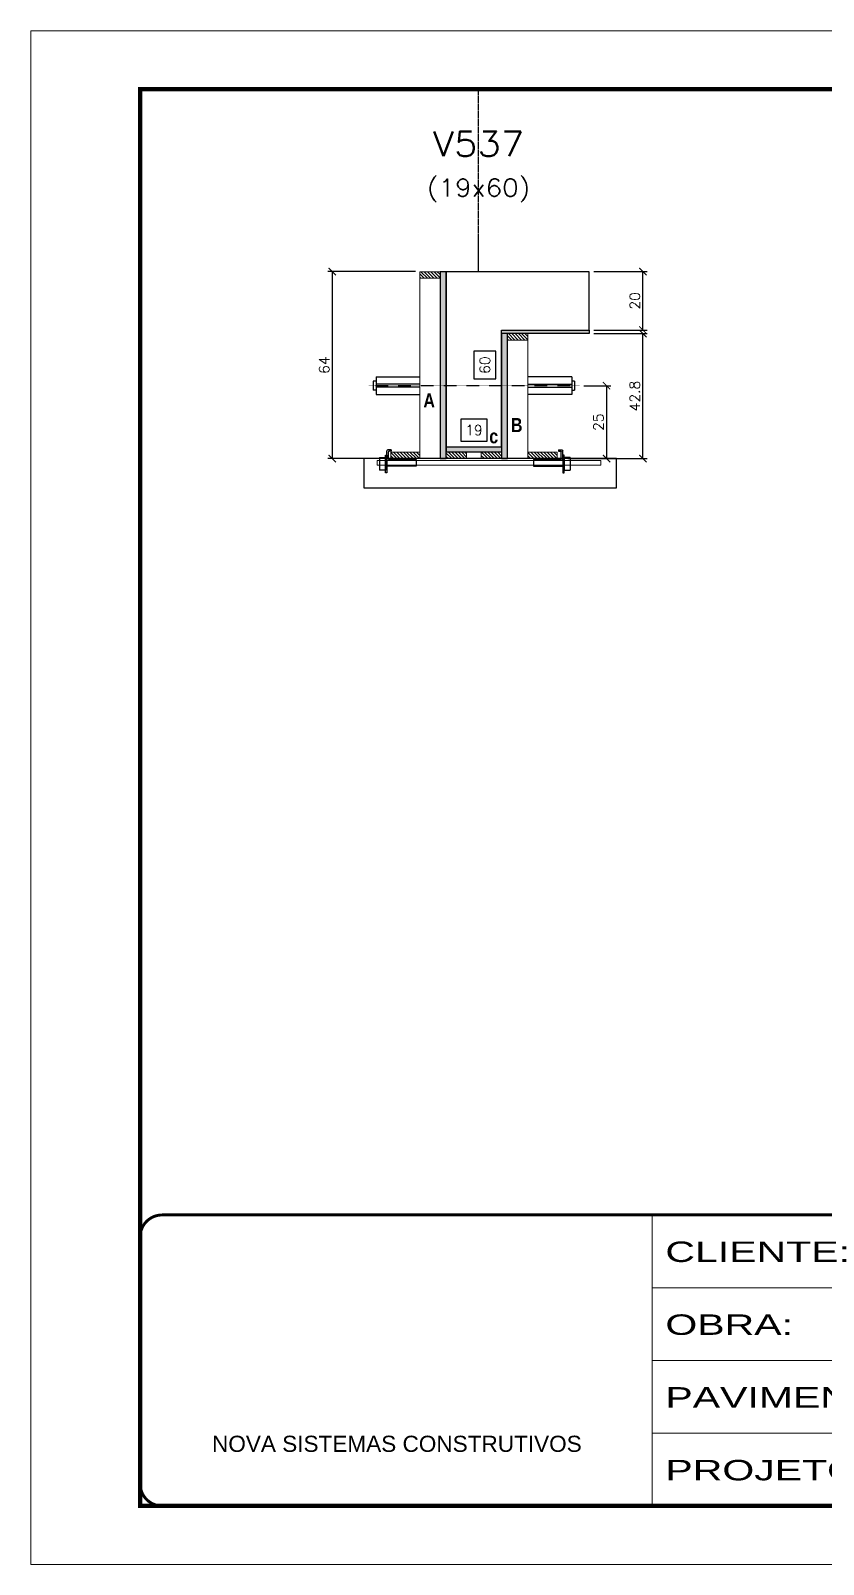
# Model space of a CAD drawing. Extents: x -21493 to -15213, y -12134 to 11887.
# Drawn here: x -16738 to -16196, y 500 to 1550 of the extents above; entities that cross this region are included whole.
import ezdxf
from ezdxf.enums import TextEntityAlignment as Align

# ---------------------------------------------------------------- set-up
doc = ezdxf.new("R2010")
doc.units = 0
for name, pattern in [('CONTINUO', [0]), ('DASHED', [0.75, 0.5, -0.25]), ('HIDDEN', [0.375, 0.25, -0.125])]:
    doc.linetypes.add(name, pattern=pattern)
for name, color, linetype in [('barrote', 251, 'Continuous'), ('COTA', 241, 'Continuous'), ('Cota Seção (2x)', 4, 'Continuous'), ('detalhes', 4, 'Continuous'), ('Painéis', 200, 'Continuous'), ('presilha', 1, 'Continuous'), ('TENSOR', 3, 'Continuous'), ('Texto de Titulo', 7, 'Continuous'), ('Texto Qtd Sarr', 242, 'Continuous')]:
    doc.layers.add(name, color=color, linetype=linetype)
for name, color, linetype, lineweight in [('CONCRETO', 251, 'Continuous', 25), ('Folhas', 255, 'Continuous', 9), ('Hachura', 251, 'Continuous', 9), ('Madeira', 126, 'Continuous', 18), ('SARRAFO DE PRESSAO', 251, 'DASHED', 9), ('SCO-___-LAJ', 2, 'Continuous', 0), ('Texto Seção', 7, 'Continuous', 15)]:
    doc.layers.add(name, color=color, linetype=linetype, lineweight=lineweight)
doc.styles.add('ARIAL', font='arial.ttf')
doc.styles.add('Romans', font='romans.shx')
doc.styles.add('TECNICA', font='techb___.ttf', dxfattribs={"height": 10})
doc.styles.add('Tecnologia', font='')
doc.styles.get('Tecnologia').set_extended_font_data('Forgotten Futurist')
doc.dimstyles.new('Cota Seção (2x)', dxfattribs={"dimtxt": 7, "dimasz": 5, "dimexe": 3, "dimexo": 3, "dimgap": 2, "dimtad": 3, "dimdec": 1, "dimlfac": 0.5, "dimzin": 12, "dimdsep": 46, "dimtxsty": 'Romans', "dimblk": 'ARCHTICK', "dimcen": 0, "dimclrd": 4, "dimclre": 4, "dimclrt": 1, "dimadec": 1, "dimazin": 3, "dimtfac": 1, "dimtdec": 1, "dimtmove": 0, "dimatfit": 3, "dimldrblk": 'OBLIQUE', "dimfxl": 1, "dimtolj": 1, "dimtzin": 12, "dimarcsym": 0})
doc.dimstyles.new('Cota Seção interna', dxfattribs={"dimtxt": 7, "dimasz": 6, "dimexe": 0.18, "dimexo": 2, "dimgap": -4, "dimtad": 3, "dimdec": 1, "dimlfac": 0.5, "dimzin": 12, "dimdsep": 46, "dimtxsty": 'Romans', "dimblk": 'ARCHTICK', "dimcen": 0.09, "dimse1": 1, "dimse2": 1, "dimsd1": 1, "dimsd2": 1, "dimclrd": 180, "dimclre": 5, "dimclrt": 1, "dimadec": 0, "dimazin": 3, "dimtfac": 1, "dimtdec": 1, "dimtofl": 0, "dimtmove": 0, "dimatfit": 3, "dimldrblk": 'ARCHTICK', "dimfxl": 1, "dimtolj": 1, "dimtzin": 0, "dimarcsym": 0})

# ---------------------------------------------------------------- blocks, each defined once
blk = doc.blocks.new('titulo1')
at = {"layer": 'Defpoints', "color": 252, "linetype": 'HIDDEN', "ltscale": 2}
blk.add_line((0, 0), (0, 125), dxfattribs=at)
at = {"layer": 'Defpoints', "style": 'Romans', "oblique": 15}
blk.add_attdef('FOLHA', text='', height=10, dxfattribs=at).set_placement((0, 15.6), align=Align.MIDDLE_CENTER)
at = {"layer": 'Texto Qtd Sarr', "color": 3, "style": 'Romans', "oblique": 15}
for tag, height, p in [('TITULO', 17, (0, 71.4)), ('SEÇÃO', 12, (0, 41.5))]:
    blk.add_attdef(tag, text='', height=height, dxfattribs=at).set_placement(p, align=Align.MIDDLE_CENTER)
blk = doc.blocks.new('_ArchTick')
at = {"color": 0, "linetype": 'ByBlock', "const_width": 0.15}
blk.add_lwpolyline([(-0.5, -0.5), (0.5, 0.5)], dxfattribs=at)
blk = doc.blocks.new('*D355')
at = {"layer": 'COTA', "color": 4, "lineweight": -2, "transparency": 16777216}
for p, q in [((-16352.8, 1342.7), (-16316.1, 1342.7)), ((-16319.1, 1257.1), (-16319.1, 1342.7)), ((-16370.4, 1257.1), (-16316.1, 1257.1))]:
    blk.add_line(p, q, dxfattribs=at)
at = {"layer": 'Defpoints', "color": 0, "transparency": 16777216}
for p in [(-16355.8, 1342.7), (-16319.1, 1342.7), (-16373.4, 1257.1)]:
    blk.add_point(p, dxfattribs=at)
at = {"layer": 'COTA', "color": 4, "lineweight": -2, "transparency": 16777216, "xscale": 5, "yscale": 5, "zscale": 5}
for p, rotation in [((-16319.1, 1342.7), 90), ((-16319.1, 1257.1), 270)]:
    blk.add_blockref('_ArchTick', p, dxfattribs=dict(at, rotation=rotation))
at = {"layer": 'COTA', "color": 1, "transparency": 16777216, "insert": (-16324.6, 1299.9), "char_height": 7, "attachment_point": 5, "rotation": 90, "style": 'Romans'}
blk.add_mtext('\\A1;42.8', dxfattribs=at)
blk = doc.blocks.new('_Oblique')
at = {"color": 0, "linetype": 'ByBlock', "lineweight": -2}
blk.add_line((-0.5, -0.5), (0.5, 0.5), dxfattribs=at)
blk = doc.blocks.new('*D356')
at = {"layer": 'COTA', "color": 4, "lineweight": -2, "transparency": 16777216}
for p, q in [((-16352.8, 1385.1), (-16316.1, 1385.1)), ((-16319.1, 1345.1), (-16319.1, 1385.1)), ((-16352.8, 1345.1), (-16316.1, 1345.1))]:
    blk.add_line(p, q, dxfattribs=at)
at = {"layer": 'Defpoints', "color": 0, "transparency": 16777216}
for p in [(-16355.8, 1385.1), (-16319.1, 1385.1), (-16355.8, 1345.1)]:
    blk.add_point(p, dxfattribs=at)
at = {"layer": 'COTA', "color": 4, "lineweight": -2, "transparency": 16777216, "xscale": 5, "yscale": 5, "zscale": 5}
for p, rotation in [((-16319.1, 1385.1), 90), ((-16319.1, 1345.1), 270)]:
    blk.add_blockref('_ArchTick', p, dxfattribs=dict(at, rotation=rotation))
at = {"layer": 'COTA', "color": 1, "transparency": 16777216, "insert": (-16324.6, 1365.1), "char_height": 7, "attachment_point": 5, "rotation": 90, "style": 'Romans'}
blk.add_mtext('\\A1;20', dxfattribs=at)
blk = doc.blocks.new('*D357')
at = {"layer": 'Cota Seção (2x)', "color": 180, "lineweight": -2, "transparency": 16777216}
for p, q in [((-16419.8, 1330.6), (-16434.8, 1330.6)), ((-16434.8, 1330.6), (-16434.8, 1311.6)), ((-16419.8, 1311.6), (-16419.8, 1330.6)), ((-16434.8, 1311.6), (-16419.8, 1311.6))]:
    blk.add_line(p, q, dxfattribs=at)
at = {"layer": 'Defpoints', "color": 0, "transparency": 16777216}
for p in [(-16415.8, 1385.1), (-16415.8, 1385.1), (-16415.8, 1265.1)]:
    blk.add_point(p, dxfattribs=at)
at = {"layer": 'Cota Seção (2x)', "color": 1, "transparency": 16777216, "insert": (-16427.3, 1321.1), "char_height": 7, "attachment_point": 5, "rotation": 90, "style": 'Romans'}
blk.add_mtext('\\A1;60', dxfattribs=at)
blk = doc.blocks.new('PRESILHA METÁLICA 1')
at = {"layer": 'presilha'}
for p, q in [((7.5, 10.6), (7.5, 19.9)), ((12, 21), (8.6, 21)), ((9, 11.6), (9, 18.9)), ((12, 19.5), (9.6, 19.5)), ((12, 21), (12, 19.5)), ((0, 13), (6, 13)), ((0, 13), (0, 0)), ((6, 0), (0, 0)), ((6, 15.5), (7.5, 15.5)), ((6, -2.5), (6, 15.5)), ((6, 13), (6, 0)), ((7.5, 15.5), (7.5, -2.5)), ((37.5, 4.1), (7.5, 4.1)), ((37.5, 11), (9.6, 11)), ((37.5, 11), (37.5, 4.1)), ((7.5, -2.5), (6, -2.5))]:
    blk.add_line(p, q, dxfattribs=at)
for centre, radius, start, end in [((8.6, 19.9), 1.14, 90, 180), ((9.6, 18.9), 0.57, 90, 180), ((9.6, 11.6), 0.57, 180, 270)]:
    blk.add_arc(centre, radius, start, end, dxfattribs=at)
blk = doc.blocks.new('*D397')
at = {"layer": 'Cota Seção (2x)', "color": 180, "lineweight": -2, "transparency": 16777216}
for p, q in [((-16425.8, 1284.1), (-16443.8, 1284.1)), ((-16443.8, 1284.1), (-16443.8, 1269.1)), ((-16425.8, 1269.1), (-16425.8, 1284.1)), ((-16443.8, 1269.1), (-16425.8, 1269.1))]:
    blk.add_line(p, q, dxfattribs=at)
at = {"layer": 'Defpoints', "color": 0, "transparency": 16777216}
for p in [(-16415.8, 1265.1), (-16453.8, 1257.1), (-16415.8, 1257.1)]:
    blk.add_point(p, dxfattribs=at)
at = {"layer": 'Cota Seção (2x)', "color": 1, "transparency": 16777216, "insert": (-16434.8, 1276.6), "char_height": 7, "attachment_point": 5, "style": 'Romans'}
blk.add_mtext('\\A1;19', dxfattribs=at)
blk = doc.blocks.new('*D398')
at = {"layer": 'COTA', "color": 4, "lineweight": -2, "transparency": 16777216}
for p, q in [((-16474.8, 1385.1), (-16534.8, 1385.1)), ((-16531.8, 1385.1), (-16531.8, 1257.1)), ((-16474.8, 1257.1), (-16534.8, 1257.1))]:
    blk.add_line(p, q, dxfattribs=at)
at = {"layer": 'Defpoints', "color": 0, "transparency": 16777216}
for p in [(-16471.8, 1385.1), (-16531.8, 1257.1), (-16471.8, 1257.1)]:
    blk.add_point(p, dxfattribs=at)
at = {"layer": 'COTA', "color": 4, "lineweight": -2, "transparency": 16777216, "xscale": 5, "yscale": 5, "zscale": 5}
for p, rotation in [((-16531.8, 1385.1), 90), ((-16531.8, 1257.1), 270)]:
    blk.add_blockref('_ArchTick', p, dxfattribs=dict(at, rotation=rotation))
at = {"layer": 'COTA', "color": 1, "transparency": 16777216, "insert": (-16537.3, 1321.1), "char_height": 7, "attachment_point": 5, "rotation": 90, "style": 'Romans'}
blk.add_mtext('\\A1;64', dxfattribs=at)
blk = doc.blocks.new('*D399')
at = {"layer": 'COTA', "color": 4, "lineweight": -2, "transparency": 16777216}
for p, q in [((-16359.5, 1307), (-16341, 1307)), ((-16344, 1307), (-16344, 1257.1)), ((-16359.5, 1257.1), (-16341, 1257.1))]:
    blk.add_line(p, q, dxfattribs=at)
at = {"layer": 'Defpoints', "color": 0, "transparency": 16777216}
for p in [(-16362.5, 1307), (-16362.5, 1257.1), (-16344, 1257.1)]:
    blk.add_point(p, dxfattribs=at)
at = {"layer": 'COTA', "color": 4, "lineweight": -2, "transparency": 16777216, "xscale": 5, "yscale": 5, "zscale": 5}
for p, rotation in [((-16344, 1307), 90), ((-16344, 1257.1), 270)]:
    blk.add_blockref('_ArchTick', p, dxfattribs=dict(at, rotation=rotation))
at = {"layer": 'COTA', "color": 1, "transparency": 16777216, "insert": (-16349.5, 1282), "char_height": 7, "attachment_point": 5, "rotation": 90, "style": 'Romans'}
blk.add_mtext('\\A1;25', dxfattribs=at)
blk = doc.blocks.new('9999999999')
at = {"color": 30, "linetype": 'CONTINUO'}
for p, q in [((98564.6, 34230.2), (98564.6, 34429.4)), ((98564.6, 34379.6), (99584, 34379.6)), ((98564.6, 34329.8), (99488, 34329.8)), ((98564.6, 34280), (99488, 34280))]:
    blk.add_line(p, q, dxfattribs=at)
at = {"color": 30, "linetype": 'CONTINUO', "const_width": 2}
blk.add_lwpolyline([(99584, 34230.2), (99584, 34414.4, 0.414214), (99569, 34429.4), (98229, 34429.4, 0.414214), (98214, 34414.4), (98214, 34245.2, 0.414214), (98229, 34230.2), (99584, 34230.2)], format="xyb", dxfattribs=at)
at = {"layer": 'Folhas'}
blk.add_lwpolyline([(98139, 34190.2), (99624, 34190.2), (99624, 35240.2), (98139, 35240.2)], close=True, dxfattribs=at)
at = {"layer": 'Folhas', "color": 30, "const_width": 3}
blk.add_lwpolyline([(98214, 34230.2), (99584, 34230.2), (99584, 35200.2), (98214, 35200.2)], close=True, dxfattribs=at)
at = {"color": 7, "linetype": 'Continuous', "ltscale": 5, "style": 'ARIAL'}
blk.add_text('NOVA SISTEMAS CONSTRUTIVOS', height=11.059, dxfattribs=at).set_placement((98263.2, 34267.2))
at = {"layer": 'Folhas', "color": 7, "style": 'Tecnologia', "width": 1.5}
for s, p in [('CLIENTE:', (98573.7, 34397.2)), ('OBRA:', (98573.7, 34347.3)), ('PAVIMENTO:', (98573.7, 34297.5)), ('PROJETO:', (98573.7, 34247.7))]:
    blk.add_text(s, height=14, dxfattribs=at).set_placement(p)

msp = doc.modelspace()

# ---------------------------------------------------------------- hatches: boundary and pattern name
at = {"layer": 'Hachura'}
h = msp.add_hatch(dxfattribs=at)
h.set_pattern_fill('ANSI31', color=256, scale=0.5, angle=270, style=0)
h.set_pattern_definition([(315, (6418.224, -6922.5856), (1.12253202, 1.12253202), [])])
h.paths.add_polyline_path([(-16471.84, 1380.66), (-16471.84, 1385.06), (-16457.84, 1385.06), (-16457.84, 1380.66)])
h = msp.add_hatch(color=256, dxfattribs=at)
h.dxf.hatch_style = 1
h.paths.add_polyline_path([(-16453.84, 1385.06), (-16457.84, 1385.06), (-16457.84, 1257.06), (-16453.84, 1257.06)])
h = msp.add_hatch(color=256, dxfattribs=at)
h.dxf.hatch_style = 1
h.paths.add_polyline_path([(-16415.84, 1342.66), (-16415.84, 1345.06), (-16355.84, 1345.06), (-16355.84, 1342.66)])
h = msp.add_hatch(color=256, dxfattribs=at)
h.dxf.hatch_style = 1
h.paths.add_polyline_path([(-16411.84, 1342.66), (-16415.84, 1342.66), (-16415.84, 1257.06), (-16411.84, 1257.06)])
h = msp.add_hatch(dxfattribs=at)
h.set_pattern_fill('ANSI31', color=256, scale=0.5, angle=270, style=0)
h.set_pattern_definition([(315, (6478.224, -6964.9856), (1.12253202, 1.12253202), [])])
h.paths.add_polyline_path([(-16411.84, 1338.26), (-16411.84, 1342.66), (-16397.84, 1342.66), (-16397.84, 1338.26)])
h = msp.add_hatch(dxfattribs=at)
h.set_pattern_fill('ANSI31', color=256, scale=0.5, angle=270, style=0)
h.set_pattern_definition([(315, (6384.224, -6972.5856), (1.12253202, 1.12253202), [])])
h.paths.add_polyline_path([(-16471.84, 1257.06), (-16471.84, 1261.46), (-16491.84, 1261.46), (-16491.84, 1257.06)])
h = msp.add_hatch(color=256, dxfattribs=at)
h.dxf.hatch_style = 1
h.paths.add_polyline_path([(-16453.83, 1261.46), (-16453.83, 1265.06), (-16415.84, 1265.06), (-16415.84, 1261.46)])
h = msp.add_hatch(dxfattribs=at)
h.set_pattern_fill('ANSI31', color=256, scale=0.5, angle=270, style=0)
h.set_pattern_definition([(315, (6487.026, -6972.5856), (1.12253202, 1.12253202), [])])
h.paths.add_polyline_path([(-16453.83, 1257.06), (-16453.83, 1261.46), (-16439.83, 1261.46), (-16439.83, 1257.06)])
h = msp.add_hatch(dxfattribs=at)
h.set_pattern_fill('ANSI31', color=256, scale=0.5, angle=270, style=0)
h.set_pattern_definition([(315, (6487.024, -6972.5856), (1.12253202, 1.12253202), [])])
h.paths.add_polyline_path([(-16415.84, 1257.06), (-16415.84, 1261.46), (-16429.84, 1261.46), (-16429.84, 1257.06)])
h = msp.add_hatch(dxfattribs=at)
h.set_pattern_fill('ANSI31', color=256, scale=0.5, angle=270, style=0)
h.set_pattern_definition([(315, (6478.224, -6972.5856), (1.12253202, 1.12253202), [])])
h.paths.add_polyline_path([(-16377.84, 1257.06), (-16377.84, 1261.46), (-16397.84, 1261.46), (-16397.84, 1257.06)])

# ---------------------------------------------------------------- linework, layer by layer
at = {"ltscale": 3}
for p, q in [((-16501.84, 1313.03), (-16501.84, 1301.03)), ((-16501.84, 1313.03), (-16471.84, 1313.03)), ((-16367.84, 1313.03), (-16397.84, 1313.03)), ((-16367.84, 1313.03), (-16367.84, 1301.03)), ((-16503.84, 1310.03), (-16503.84, 1304.03)), ((-16501.84, 1310.03), (-16503.84, 1310.03)), ((-16501.84, 1304.03), (-16503.84, 1304.03)), ((-16471.84, 1308.03), (-16501.84, 1308.03)), ((-16471.84, 1306.03), (-16501.84, 1306.03)), ((-16397.84, 1308.03), (-16367.84, 1308.03)), ((-16397.84, 1306.03), (-16367.84, 1306.03)), ((-16365.84, 1310.03), (-16367.84, 1310.03)), ((-16367.84, 1304.03), (-16365.84, 1304.03)), ((-16365.84, 1310.03), (-16365.84, 1304.03)), ((-16501.84, 1301.03), (-16471.84, 1301.03)), ((-16367.84, 1301.03), (-16397.84, 1301.03))]:
    msp.add_line(p, q, dxfattribs=at)
at = {"layer": 'barrote'}
msp.add_lwpolyline([(-16510.2, 1237.06), (-16337.23, 1237.06), (-16337.23, 1257.06), (-16510.2, 1257.06)], close=True, dxfattribs=at)
at = {"layer": 'CONCRETO'}
msp.add_lwpolyline([(-16415.84, 1345.06), (-16355.84, 1345.06), (-16355.84, 1385.06), (-16453.84, 1385.06), (-16453.84, 1261.46), (-16453.83, 1261.46), (-16453.83, 1265.06), (-16415.84, 1265.06)], close=True, dxfattribs=at)
at = {"layer": 'Madeira'}
for points in [[(-16471.84, 1380.66), (-16471.84, 1385.06), (-16457.84, 1385.06), (-16457.84, 1380.66)], [(-16471.84, 1385.06), (-16457.84, 1385.06), (-16457.84, 1257.06), (-16471.84, 1257.06)], [(-16411.84, 1338.26), (-16411.84, 1342.66), (-16397.84, 1342.66), (-16397.84, 1338.26)], [(-16411.84, 1342.66), (-16397.84, 1342.66), (-16397.84, 1257.06), (-16411.84, 1257.06)], [(-16471.84, 1257.06), (-16471.84, 1261.46), (-16491.84, 1261.46), (-16491.84, 1257.06)], [(-16453.83, 1257.06), (-16453.83, 1261.46), (-16439.83, 1261.46), (-16439.83, 1257.06)], [(-16415.84, 1257.06), (-16415.84, 1261.46), (-16429.84, 1261.46), (-16429.84, 1257.06)], [(-16377.84, 1257.06), (-16377.84, 1261.46), (-16397.84, 1261.46), (-16397.84, 1257.06)]]:
    msp.add_lwpolyline(points, close=True, dxfattribs=at)
at = {"layer": 'Painéis'}
for points in [[(-16453.84, 1385.06), (-16457.84, 1385.06), (-16457.84, 1257.06), (-16453.84, 1257.06)], [(-16415.84, 1342.66), (-16415.84, 1345.06), (-16355.84, 1345.06), (-16355.84, 1342.66)], [(-16411.84, 1342.66), (-16415.84, 1342.66), (-16415.84, 1257.06), (-16411.84, 1257.06)], [(-16453.83, 1261.46), (-16453.83, 1265.06), (-16415.84, 1265.06), (-16415.84, 1261.46)]]:
    msp.add_lwpolyline(points, close=True, dxfattribs=at)
at = {"layer": 'SCO-___-LAJ', "color": 1}
msp.add_lwpolyline([(-16501.2, 1255.72), (-16347.89, 1255.72), (-16347.89, 1252.53), (-16501.2, 1252.53)], close=True, dxfattribs=at)
at = {"layer": 'TENSOR', "linetype": 'HIDDEN', "ltscale": 0.5}
msp.add_line((-16506.84, 1307.03), (-16362.53, 1307.03), dxfattribs=at)

# ---------------------------------------------------------------- block references
at = {"layer": 'presilha', "yscale": 0.6666666666666666, "zscale": 0.6666666666666666}
for p, xscale in [((-16499.41, 1249.09), 0.6666666666666666), ((-16368.97, 1249.09), -0.6666666666666666)]:
    msp.add_blockref('PRESILHA METÁLICA 1', p, dxfattribs=dict(at, xscale=xscale))
at = {"layer": 'SARRAFO DE PRESSAO', "color": 6, "linetype": 'ByBlock'}
msp.add_blockref('9999999999', (-114877.39, -33690.15), dxfattribs=at)
at = {"layer": 'Texto Seção'}
ref = msp.add_blockref('titulo1', (-16431.6, 1385.06), dxfattribs=at)
ref.add_attrib('TITULO', 'V537', dxfattribs={"layer": 'Texto de Titulo', "color": 7, "height": 17, "style": 'Romans', "width": 1.1}).set_placement((-16431.6, 1472.56), align=Align.MIDDLE_CENTER)
ref.add_attrib('SEÇÃO', '(19x60)', dxfattribs={"layer": 'Texto de Titulo', "color": 7, "height": 12, "style": 'Romans', "width": 1.1}).set_placement((-16431.6, 1442.56), align=Align.MIDDLE_CENTER)

# ---------------------------------------------------------------- texts
at = {"layer": 'detalhes', "style": 'TECNICA'}
for s, p in [('A', (-16469.44, 1292.09)), ('B', (-16409.48, 1275.25)), ('c', (-16424.32, 1267.55))]:
    msp.add_text(s, height=9.6, dxfattribs=at).set_placement(p)

# ---------------------------------------------------------------- dimensions: what is measured, and where the dimension line sits
at = {"layer": 'COTA'}
for base, p1, p2, picture, middle in [((-16531.81, 1257.06), (-16471.84, 1385.06), (-16471.84, 1257.06), '*D398', (-16537.31, 1321.06)), ((-16319.12, 1385.06), (-16355.84, 1345.06), (-16355.84, 1385.06), '*D356', (-16324.62, 1365.06)), ((-16319.12, 1342.66), (-16373.44, 1257.06), (-16355.84, 1342.66), '*D355', (-16324.62, 1299.86)), ((-16343.98, 1257.06), (-16362.53, 1307.03), (-16362.53, 1257.06), '*D399', (-16349.48, 1282.04))]:
    dim = msp.add_linear_dim(base=base, p1=p1, p2=p2, angle=90, dimstyle='Cota Seção (2x)', dxfattribs=at)
    dim.commit()
    dim.dimension.update_dxf_attribs({"geometry": picture, "text_midpoint": middle})
at = {"layer": 'Cota Seção (2x)'}
dim = msp.add_linear_dim(base=(-16415.84, 1385.06), p1=(-16415.84, 1265.06), p2=(-16415.84, 1385.06), angle=90, dimstyle='Cota Seção interna', dxfattribs=at)
dim.commit()
dim.dimension.update_dxf_attribs({"geometry": '*D357', "text_midpoint": (-16415.84, 1321.06), "dimtype": 160})
dim = msp.add_linear_dim(base=(-16415.84, 1265.06), p1=(-16453.83, 1257.06), p2=(-16415.84, 1257.06), dimstyle='Cota Seção interna', dxfattribs=at)
dim.commit()
dim.dimension.update_dxf_attribs({"geometry": '*D397', "text_midpoint": (-16434.84, 1265.06), "dimtype": 160})

doc.saveas('drawing.dxf')
